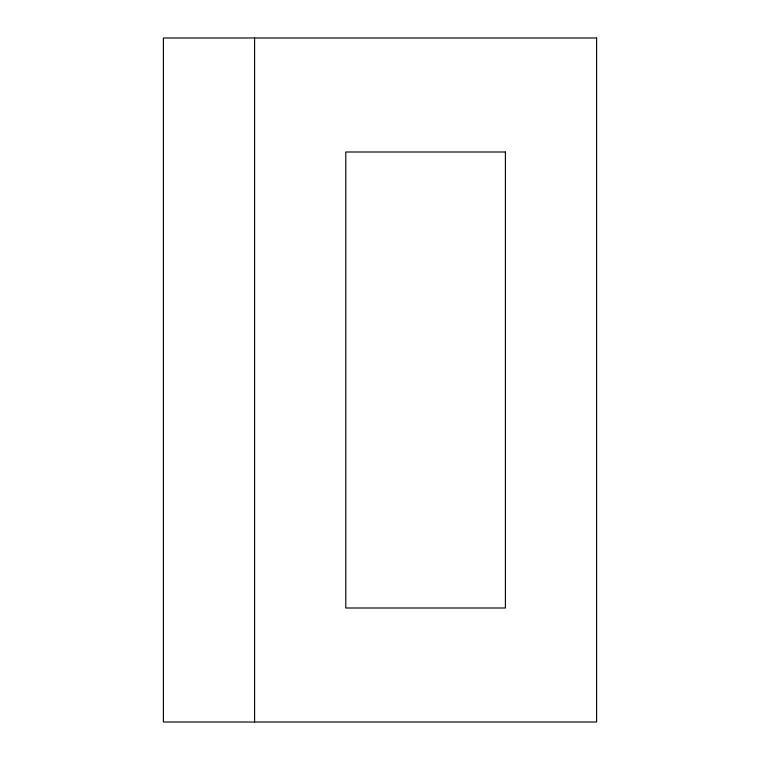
<?xml version="1.0" encoding="UTF-8"?>
<svg xmlns="http://www.w3.org/2000/svg" width="760" height="760" viewBox="0 0 760 760"><rect width="100%" height="100%" fill="white"/><g stroke="black" fill="none" stroke-linecap="round" stroke-linejoin="round"><path stroke-width="1.14" d="M254.6 38L254.6 722M596.6 38L163.4 38L163.4 722L596.6 722L596.6 38M505.4 152L345.8 152L345.8 608L505.4 608L505.4 152"/></g></svg>
